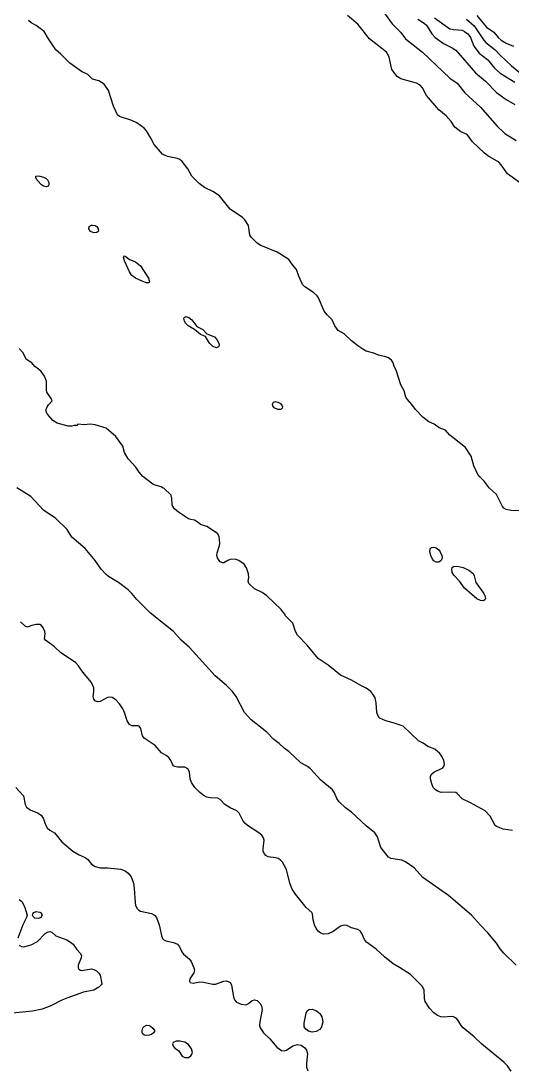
# Model space of a CAD drawing. Extents: x 474277 to 475042, y 254928 to 255625.
# Drawn here: x 474605.8 to 474636.5, y 255024.3 to 255089.8 of the extents above; entities that cross this region are included whole.
import ezdxf

# ---------------------------------------------------------------- set-up
doc = ezdxf.new("R2010")
doc.units = 0
doc.header["$MEASUREMENT"] = 0
doc.layers.add('BaseMapV2_DTM_export_MonNov09090547073261 — entities', color=1, linetype='CONTINUOUS')

msp = doc.modelspace()

# ---------------------------------------------------------------- linework, layer by layer
at = {"layer": 'BaseMapV2_DTM_export_MonNov09090547073261 — entities', "color": 15, "linetype": 'Continuous', "true_color": 0xb7484b}
for points in [[(474628.493, 255090.382, 90.75), (474629.034, 255089.624, 90.75), (474629.571, 255089.083, 90.75), (474629.878, 255088.691, 90.75), (474630.937, 255087.852, 90.75), (474632.638, 255086.242, 90.75), (474633.098, 255085.916, 90.75), (474633.588, 255085.322, 90.75), (474634.57, 255084.402, 90.75), (474635.573, 255083.251, 90.75), (474636.088, 255082.776, 90.75), (474636.778, 255082.329, 90.75)], [(474637.008, 255059.202, 90.5), (474636.472, 255059.232, 90.5), (474636.165, 255059.291, 90.5), (474636.012, 255059.374, 90.5), (474635.935, 255059.474, 90.5), (474635.552, 255060.231, 90.5), (474635.093, 255060.632, 90.5), (474634.785, 255061.057, 90.5), (474634.509, 255061.322, 90.5), (474634.401, 255061.467, 90.5), (474634.132, 255062.012, 90.5), (474633.968, 255062.625, 90.5), (474633.613, 255063.162, 90.5), (474632.638, 255063.923, 90.5), (474632.373, 255064.236, 90.5), (474631.966, 255064.389, 90.5), (474631.668, 255064.619, 90.5), (474631.324, 255064.772, 90.5), (474630.951, 255065.062, 90.5), (474630.491, 255065.529, 90.5), (474630.276, 255065.846, 90.5), (474629.999, 255066.153, 90.5), (474629.902, 255066.306, 90.5), (474629.785, 255066.689, 90.5), (474629.581, 255067.073, 90.5), (474629.281, 255067.993, 90.5), (474629.165, 255068.223, 90.5), (474629.094, 255068.453, 90.5), (474628.996, 255068.606, 90.5), (474628.804, 255068.759, 90.5), (474628.651, 255068.83, 90.5), (474628.191, 255068.925, 90.5), (474627.884, 255069.058, 90.5), (474627.424, 255069.187, 90.5), (474627.199, 255069.296, 90.5), (474626.887, 255069.504, 90.5), (474626.504, 255069.817, 90.5), (474626.044, 255070.265, 90.5), (474625.66, 255070.474, 90.5), (474625.459, 255070.753, 90.5), (474625.296, 255071.137, 90.5), (474624.97, 255071.437, 90.5), (474624.783, 255071.673, 90.5), (474624.433, 255072.514, 90.5), (474624.357, 255072.624, 90.5), (474624.127, 255072.838, 90.5), (474623.59, 255073.199, 90.5), (474623.437, 255073.35, 90.5), (474623.207, 255073.858, 90.5), (474623.055, 255074.28, 90.5), (474622.823, 255074.541, 90.5), (474622.583, 255074.894, 90.5), (474621.846, 255075.354, 90.5), (474620.83, 255075.779, 90.5), (474620.6, 255075.93, 90.5), (474620.244, 255076.274, 90.5), (474620.143, 255076.427, 90.5), (474620.063, 255077.024, 90.5), (474619.833, 255077.392, 90.5), (474619.68, 255077.531, 90.5), (474618.913, 255078.039, 90.5), (474618.25, 255078.881, 90.5), (474617.839, 255079.146, 90.5), (474617.303, 255079.406, 90.5), (474616.971, 255079.648, 90.5), (474616.529, 255080.108, 90.5), (474616.273, 255080.568, 90.5), (474615.917, 255081.028, 90.5), (474615.769, 255081.147, 90.5), (474615.616, 255081.218, 90.5), (474615.002, 255081.344, 90.5), (474614.696, 255081.483, 90.5), (474614.159, 255082.082, 90.5), (474613.966, 255082.485, 90.5), (474613.68, 255082.945, 90.5), (474613.545, 255083.108, 90.5), (474613.085, 255083.45, 90.5), (474612.779, 255083.587, 90.5), (474612.012, 255083.847, 90.5), (474611.878, 255083.941, 90.5), (474611.624, 255084.478, 90.5), (474611.322, 255085.453, 90.5), (474611.047, 255085.858, 90.5), (474610.708, 255086.075, 90.5), (474610.325, 255086.171, 90.5), (474610.018, 255086.454, 90.5), (474609.635, 255086.645, 90.5), (474608.893, 255087.162, 90.5), (474608.331, 255087.743, 90.5), (474608.015, 255088.005, 90.5), (474607.557, 255088.695, 90.5), (474607.292, 255089.155, 90.5), (474606.798, 255089.521, 90.5), (474606.491, 255089.694, 90.5), (474606.317, 255089.846, 90.5)], [(474637.206, 255079.571, 90.75), (474636.237, 255080.261, 90.75), (474635.858, 255080.816, 90.75), (474635.705, 255080.983, 90.75), (474635.015, 255081.39, 90.75), (474634.785, 255081.568, 90.75), (474634.065, 255082.255, 90.75), (474633.728, 255082.715, 90.75), (474633.328, 255082.888, 90.75), (474632.945, 255083.17, 90.75), (474632.715, 255083.524, 90.75), (474632.408, 255083.89, 90.75), (474631.961, 255084.248, 90.75), (474631.181, 255085.157, 90.75), (474630.938, 255085.628, 90.75), (474630.798, 255085.803, 90.75), (474630.568, 255085.925, 90.75), (474629.571, 255086.192, 90.75), (474629.341, 255086.346, 90.75), (474629.016, 255086.778, 90.75), (474628.846, 255087.545, 90.75), (474628.79, 255087.699, 90.75), (474628.684, 255087.852, 90.75), (474627.621, 255088.695, 90.75), (474626.883, 255089.615, 90.75), (474626.251, 255090.152, 90.75)], [(474630.644, 255089.92, 90.5), (474631.028, 255089.68, 90.5), (474631.181, 255089.54, 90.5), (474631.525, 255089.002, 90.5), (474631.718, 255088.78, 90.5), (474632.254, 255088.389, 90.5), (474632.791, 255088.132, 90.5), (474633.021, 255087.975, 90.5), (474634.248, 255086.566, 90.5), (474634.861, 255086.042, 90.5), (474635.552, 255085.339, 90.5), (474636.165, 255084.905, 90.5), (474636.702, 255084.594, 90.5)], [(474631.686, 255089.999, 90.25), (474632.638, 255089.323, 90.25), (474632.868, 255089.266, 90.25), (474633.405, 255089.227, 90.25), (474633.563, 255089.155, 90.25), (474633.772, 255089.002, 90.25), (474633.941, 255088.77, 90.25), (474634.149, 255088.235, 90.25), (474634.478, 255087.805, 90.25), (474635.015, 255087.382, 90.25), (474635.437, 255086.855, 90.25), (474635.782, 255086.54, 90.25), (474636.702, 255085.984, 90.25)], [(474633.687, 255089.922, 90), (474634.171, 255089.505, 90), (474634.708, 255088.693, 90), (474634.891, 255088.465, 90), (474635.465, 255088.005, 90), (474635.782, 255087.669, 90), (474636.502, 255087.009, 90), (474637.171, 255086.472, 90)], [(474634.338, 255090.152, 89.75), (474634.938, 255089.415, 89.75), (474635.398, 255089.099, 89.75), (474635.656, 255088.772, 89.75), (474635.858, 255088.599, 89.75), (474636.165, 255088.426, 89.75), (474636.628, 255088.235, 89.75)], [(474607.554, 255079.494, 90.5), (474607.411, 255079.441, 90.5), (474607.258, 255079.485, 90.5), (474607.127, 255079.571, 90.5), (474606.841, 255079.878, 90.5), (474606.775, 255080.031, 90.5), (474606.781, 255080.108, 90.5), (474606.875, 255080.137, 90.5), (474607.028, 255080.11, 90.5), (474607.258, 255080.047, 90.5), (474607.411, 255079.965, 90.5), (474607.499, 255079.878, 90.5), (474607.581, 255079.724, 90.5), (474607.591, 255079.571, 90.5), (474607.554, 255079.494, 90.5)], [(474610.586, 255076.581, 90.5), (474610.402, 255076.56, 90.5), (474610.188, 255076.657, 90.5), (474610.081, 255076.811, 90.5), (474610.115, 255076.964, 90.5), (474610.244, 255077.041, 90.5), (474610.325, 255077.05, 90.5), (474610.478, 255077.028, 90.5), (474610.586, 255076.964, 90.5), (474610.647, 255076.887, 90.5), (474610.682, 255076.734, 90.5), (474610.661, 255076.657, 90.5), (474610.586, 255076.581, 90.5)], [(474613.806, 255073.437, 90.5), (474613.699, 255073.44, 90.5), (474613.469, 255073.52, 90.5), (474613.009, 255073.734, 90.5), (474612.779, 255073.903, 90.5), (474612.628, 255074.127, 90.5), (474612.32, 255074.817, 90.5), (474612.261, 255075.047, 90.5), (474612.307, 255075.124, 90.5), (474612.395, 255075.089, 90.5), (474612.625, 255074.913, 90.5), (474613.009, 255074.76, 90.5), (474613.308, 255074.51, 90.5), (474613.817, 255073.744, 90.5), (474613.876, 255073.513, 90.5), (474613.852, 255073.459, 90.5), (474613.806, 255073.437, 90.5)], [(474618.191, 255069.45, 90.5), (474618.069, 255069.383, 90.5), (474617.839, 255069.468, 90.5), (474617.63, 255069.68, 90.5), (474617.379, 255070.094, 90.5), (474617.072, 255070.216, 90.5), (474616.689, 255070.522, 90.5), (474616.284, 255070.753, 90.5), (474616.152, 255070.895, 90.5), (474616.063, 255071.06, 90.5), (474616.027, 255071.213, 90.5), (474616.046, 255071.29, 90.5), (474616.152, 255071.347, 90.5), (474616.338, 255071.29, 90.5), (474616.512, 255071.137, 90.5), (474616.843, 255070.717, 90.5), (474617.199, 255070.523, 90.5), (474617.456, 255070.266, 90.5), (474617.938, 255070.063, 90.5), (474618.084, 255069.91, 90.5), (474618.21, 255069.68, 90.5), (474618.226, 255069.526, 90.5), (474618.191, 255069.45, 90.5)], [(474636.548, 255039.225, 90.25), (474635.967, 255039.316, 90.25), (474635.552, 255039.472, 90.25), (474635.475, 255039.551, 90.25), (474635.168, 255040.133, 90.25), (474634.854, 255040.466, 90.25), (474633.941, 255040.957, 90.25), (474633.405, 255041.199, 90.25), (474633.098, 255041.546, 90.25), (474633.021, 255041.597, 90.25), (474632.638, 255041.622, 90.25), (474632.101, 255041.611, 90.25), (474631.871, 255041.686, 90.25), (474631.718, 255041.785, 90.25), (474631.61, 255041.923, 90.25), (474631.516, 255042.153, 90.25), (474631.432, 255042.46, 90.25), (474631.438, 255042.613, 90.25), (474631.514, 255042.766, 90.25), (474631.641, 255042.879, 90.25), (474632.199, 255043.15, 90.25), (474632.272, 255043.226, 90.25), (474632.299, 255043.38, 90.25), (474632.27, 255043.61, 90.25), (474632.167, 255043.84, 90.25), (474632.024, 255044.045, 90.25), (474631.704, 255044.3, 90.25), (474631.258, 255044.481, 90.25), (474630.983, 255044.683, 90.25), (474630.688, 255044.837, 90.25), (474629.724, 255045.748, 90.25), (474629.111, 255045.96, 90.25), (474628.651, 255046.079, 90.25), (474628.267, 255046.245, 90.25), (474628.162, 255046.37, 90.25), (474628.077, 255046.6, 90.25), (474628.04, 255047.214, 90.25), (474627.974, 255047.52, 90.25), (474627.839, 255047.75, 90.25), (474627.707, 255047.904, 90.25), (474627.424, 255048.114, 90.25), (474627.04, 255048.3, 90.25), (474626.504, 255048.629, 90.25), (474625.814, 255048.925, 90.25), (474625.047, 255049.563, 90.25), (474624.423, 255049.974, 90.25), (474623.733, 255050.817, 90.25), (474623.131, 255051.431, 90.25), (474622.991, 255051.661, 90.25), (474622.823, 255052.19, 90.25), (474622.363, 255052.654, 90.25), (474622.359, 255052.734, 90.25), (474622.21, 255052.885, 90.25), (474622.108, 255053.041, 90.25), (474621.213, 255053.89, 90.25), (474620.906, 255054.095, 90.25), (474620.446, 255054.322, 90.25), (474620.075, 255054.651, 90.25), (474620.035, 255054.805, 90.25), (474620.084, 255055.035, 90.25), (474620.067, 255055.265, 90.25), (474619.942, 255055.648, 90.25), (474619.791, 255055.878, 90.25), (474619.459, 255056.108, 90.25), (474619.22, 255056.172, 90.25), (474618.913, 255056.166, 90.25), (474618.768, 255056.108, 90.25), (474618.529, 255055.95, 90.25), (474618.453, 255055.944, 90.25), (474618.299, 255056.019, 90.25), (474618.223, 255056.1, 90.25), (474618.124, 255056.261, 90.25), (474618.082, 255056.415, 90.25), (474618.095, 255056.568, 90.25), (474618.243, 255057.028, 90.25), (474618.264, 255057.181, 90.25), (474618.223, 255057.597, 90.25), (474618.122, 255057.795, 90.25), (474617.456, 255058.219, 90.25), (474617.073, 255058.347, 90.25), (474616.919, 255058.482, 90.25), (474616.689, 255058.616, 90.25), (474616.459, 255058.652, 90.25), (474616.306, 255058.71, 90.25), (474615.692, 255059.123, 90.25), (474615.449, 255059.328, 90.25), (474615.285, 255059.558, 90.25), (474615.278, 255060.018, 90.25), (474615.231, 255060.095, 90.25), (474615.228, 255060.172, 90.25), (474614.772, 255060.627, 90.25), (474614.696, 255060.63, 90.25), (474614.611, 255060.709, 90.25), (474614.236, 255060.802, 90.25), (474614.082, 255060.869, 90.25), (474613.469, 255061.355, 90.25), (474613.239, 255061.61, 90.25), (474613.026, 255061.935, 90.25), (474612.549, 255062.443, 90.25), (474612.322, 255062.856, 90.25), (474612.212, 255063.239, 90.25), (474611.779, 255063.852, 90.25), (474611.169, 255064.358, 90.25), (474610.478, 255064.57, 90.25), (474610.172, 255064.625, 90.25), (474609.788, 255064.568, 90.25), (474609.405, 255064.611, 90.25), (474609.328, 255064.538, 90.25), (474609.175, 255064.538, 90.25), (474609.022, 255064.488, 90.25), (474608.792, 255064.485, 90.25), (474608.101, 255064.679, 90.25), (474607.829, 255064.849, 90.25), (474607.504, 255065.232, 90.25), (474607.419, 255065.386, 90.25), (474607.426, 255065.539, 90.25), (474607.488, 255065.699, 90.25), (474607.565, 255065.821, 90.25), (474607.804, 255066.076, 90.25), (474607.739, 255066.229, 90.25), (474607.46, 255066.613, 90.25), (474607.432, 255066.766, 90.25), (474607.436, 255067.303, 90.25), (474607.313, 255067.609, 90.25), (474607.105, 255067.906, 90.25), (474606.951, 255068.057, 90.25), (474606.721, 255068.218, 90.25), (474606.522, 255068.453, 90.25), (474606.185, 255068.653, 90.25), (474605.955, 255069.092, 90.25), (474605.725, 255069.339, 90.25)], [(474622.077, 255065.539, 90.5), (474621.903, 255065.527, 90.5), (474621.673, 255065.639, 90.5), (474621.578, 255065.769, 90.5), (474621.563, 255065.846, 90.5), (474621.596, 255065.96, 90.5), (474621.673, 255066.018, 90.5), (474621.75, 255066.027, 90.5), (474621.903, 255065.99, 90.5), (474622.057, 255065.902, 90.5), (474622.17, 255065.769, 90.5), (474622.189, 255065.693, 90.5), (474622.17, 255065.616, 90.5), (474622.077, 255065.539, 90.5)], [(474636.777, 255030.805, 90), (474636.019, 255031.572, 90), (474635.782, 255031.845, 90), (474635.564, 255032.185, 90), (474635.015, 255032.844, 90), (474634.555, 255033.316, 90), (474634.004, 255033.949, 90), (474632.561, 255035.173, 90), (474630.951, 255036.29, 90), (474630.414, 255036.888, 90), (474629.878, 255037.278, 90), (474629.647, 255037.38, 90), (474628.957, 255037.473, 90), (474628.804, 255037.564, 90), (474628.321, 255038.166, 90), (474628.114, 255038.832, 90), (474627.951, 255039.086, 90), (474627.424, 255039.526, 90), (474626.504, 255040.379, 90), (474626.12, 255040.65, 90), (474625.737, 255041.019, 90), (474625.584, 255041.219, 90), (474625.43, 255041.586, 90), (474625.313, 255041.77, 90), (474624.587, 255042.371, 90), (474623.937, 255043.073, 90), (474623.743, 255043.224, 90), (474623.341, 255043.456, 90), (474622.594, 255044.147, 90), (474622.287, 255044.367, 90), (474621.98, 255044.665, 90), (474621.651, 255044.913, 90), (474621.198, 255045.373, 90), (474620.236, 255046.14, 90), (474619.822, 255046.6, 90), (474619.298, 255047.597, 90), (474619.066, 255047.918, 90), (474618.683, 255048.292, 90), (474617.973, 255048.9, 90), (474616.37, 255050.664, 90), (474615.846, 255051.111, 90), (474615.367, 255051.661, 90), (474613.948, 255052.811, 90), (474613.077, 255053.654, 90), (474612.779, 255054.039, 90), (474612.549, 255054.27, 90), (474611.945, 255054.728, 90), (474611.322, 255055.098, 90), (474611.169, 255055.221, 90), (474610.862, 255055.56, 90), (474610.478, 255056.108, 90), (474609.865, 255056.846, 90), (474609.03, 255057.565, 90), (474608.731, 255058.025, 90), (474608.025, 255058.728, 90), (474607.258, 255059.244, 90), (474606.472, 255060.095, 90), (474605.583, 255060.632, 90)], [(474632.022, 255056.031, 90.5), (474631.948, 255055.997, 90.5), (474631.794, 255055.991, 90.5), (474631.641, 255056.076, 90.5), (474631.549, 255056.185, 90.5), (474631.446, 255056.415, 90.5), (474631.396, 255056.645, 90.5), (474631.411, 255056.834, 90.5), (474631.488, 255056.913, 90.5), (474631.641, 255056.928, 90.5), (474631.794, 255056.882, 90.5), (474631.948, 255056.768, 90.5), (474632.046, 255056.645, 90.5), (474632.139, 255056.415, 90.5), (474632.154, 255056.261, 90.5), (474632.102, 255056.108, 90.5), (474632.022, 255056.031, 90.5)], [(474634.755, 255053.578, 90.5), (474634.555, 255053.592, 90.5), (474634.325, 255053.713, 90.5), (474633.558, 255054.379, 90.5), (474633.254, 255054.805, 90.5), (474632.891, 255055.188, 90.5), (474632.789, 255055.341, 90.5), (474632.757, 255055.571, 90.5), (474632.791, 255055.659, 90.5), (474632.863, 255055.725, 90.5), (474633.098, 255055.753, 90.5), (474633.481, 255055.654, 90.5), (474633.829, 255055.495, 90.5), (474634.095, 255055.286, 90.5), (474634.171, 255055.149, 90.5), (474634.215, 255054.881, 90.5), (474634.276, 255054.728, 90.5), (474634.76, 255054.038, 90.5), (474634.838, 255053.884, 90.5), (474634.863, 255053.731, 90.5), (474634.845, 255053.654, 90.5), (474634.755, 255053.578, 90.5)], [(474636.472, 255024.201, 89.75), (474636.254, 255024.517, 89.75), (474636.012, 255024.76, 89.75), (474634.631, 255025.886, 89.75), (474634.171, 255026.333, 89.75), (474633.481, 255026.899, 89.75), (474633.346, 255027.048, 89.75), (474633.17, 255027.354, 89.75), (474633.027, 255027.508, 89.75), (474632.868, 255027.589, 89.75), (474632.715, 255027.614, 89.75), (474632.254, 255027.569, 89.75), (474632.072, 255027.584, 89.75), (474631.871, 255027.667, 89.75), (474631.641, 255027.846, 89.75), (474631.367, 255028.121, 89.75), (474631.104, 255028.553, 89.75), (474631.065, 255028.735, 89.75), (474631.045, 255029.271, 89.75), (474630.913, 255029.501, 89.75), (474630.184, 255030.228, 89.75), (474629.494, 255030.678, 89.75), (474629.111, 255030.891, 89.75), (474628.554, 255031.342, 89.75), (474628.037, 255031.81, 89.75), (474627.428, 255032.262, 89.75), (474627.301, 255032.415, 89.75), (474627.151, 255032.798, 89.75), (474627.034, 255032.952, 89.75), (474626.887, 255033.037, 89.75), (474626.504, 255033.141, 89.75), (474626.197, 255033.296, 89.75), (474626.044, 255033.323, 89.75), (474625.814, 255033.259, 89.75), (474625.354, 255032.915, 89.75), (474625.047, 255032.777, 89.75), (474624.74, 255032.756, 89.75), (474624.587, 255032.807, 89.75), (474624.433, 255032.922, 89.75), (474624.296, 255033.105, 89.75), (474624.195, 255033.335, 89.75), (474624.102, 255033.642, 89.75), (474624.052, 255034.025, 89.75), (474624.012, 255034.102, 89.75), (474623.66, 255034.409, 89.75), (474623.002, 255035.252, 89.75), (474622.8, 255035.559, 89.75), (474622.642, 255035.942, 89.75), (474622.431, 255036.786, 89.75), (474622.18, 255037.246, 89.75), (474622.039, 255037.399, 89.75), (474621.921, 255037.476, 89.75), (474621.75, 255037.528, 89.75), (474621.29, 255037.583, 89.75), (474621.136, 255037.667, 89.75), (474621.04, 255037.782, 89.75), (474620.987, 255037.936, 89.75), (474620.974, 255038.089, 89.75), (474621.033, 255038.626, 89.75), (474620.991, 255038.779, 89.75), (474620.891, 255038.933, 89.75), (474620.715, 255039.086, 89.75), (474620.003, 255039.546, 89.75), (474619.833, 255039.691, 89.75), (474619.704, 255039.853, 89.75), (474619.47, 255040.313, 89.75), (474619.329, 255040.466, 89.75), (474618.913, 255040.65, 89.75), (474618.582, 255040.849, 89.75), (474618.288, 255041.156, 89.75), (474618.146, 255041.257, 89.75), (474617.686, 255041.271, 89.75), (474617.456, 255041.321, 89.75), (474617.226, 255041.445, 89.75), (474616.996, 255041.624, 89.75), (474616.704, 255041.923, 89.75), (474616.509, 255042.23, 89.75), (474616.423, 255042.46, 89.75), (474616.382, 255042.901, 89.75), (474616.279, 255043.073, 89.75), (474616.076, 255043.177, 89.75), (474615.616, 255043.186, 89.75), (474615.462, 255043.224, 89.75), (474615.386, 255043.277, 89.75), (474615.309, 255043.38, 89.75), (474615.211, 255043.61, 89.75), (474615.079, 255043.789, 89.75), (474614.926, 255043.912, 89.75), (474614.619, 255044.072, 89.75), (474614.238, 255044.53, 89.75), (474613.545, 255044.998, 89.75), (474613.443, 255045.143, 89.75), (474613.339, 255045.603, 89.75), (474613.239, 255045.749, 89.75), (474613.162, 255045.774, 89.75), (474612.779, 255045.772, 89.75), (474612.625, 255045.852, 89.75), (474612.472, 255046.088, 89.75), (474612.317, 255046.6, 89.75), (474612.212, 255046.83, 89.75), (474612.011, 255047.137, 89.75), (474611.782, 255047.394, 89.75), (474611.552, 255047.536, 89.75), (474611.399, 255047.564, 89.75), (474611.245, 255047.537, 89.75), (474610.785, 255047.284, 89.75), (474610.632, 255047.259, 89.75), (474610.478, 255047.32, 89.75), (474610.39, 255047.444, 89.75), (474610.357, 255047.597, 89.75), (474610.407, 255047.904, 89.75), (474610.395, 255048.134, 89.75), (474610.248, 255048.483, 89.75), (474609.712, 255049.112, 89.75), (474609.448, 255049.514, 89.75), (474609.252, 255049.726, 89.75), (474608.331, 255050.331, 89.75), (474607.948, 255050.694, 89.75), (474607.387, 255051.124, 89.75), (474607.325, 255051.201, 89.75), (474607.351, 255051.507, 89.75), (474607.328, 255051.661, 89.75), (474607.237, 255051.891, 89.75), (474607.132, 255052.044, 89.75), (474607.028, 255052.096, 89.75), (474606.798, 255052.096, 89.75), (474606.521, 255052.044, 89.75), (474606.261, 255051.942, 89.75), (474606.108, 255052.003, 89.75), (474605.818, 255052.274, 89.75)], [(474605.525, 255041.923, 89.75), (474605.998, 255041.386, 89.75), (474606.105, 255040.849, 89.75), (474606.187, 255040.696, 89.75), (474606.415, 255040.512, 89.75), (474606.875, 255040.334, 89.75), (474607.105, 255040.184, 89.75), (474607.223, 255040.006, 89.75), (474607.397, 255039.546, 89.75), (474607.488, 255039.394, 89.75), (474607.641, 255039.248, 89.75), (474607.948, 255039.078, 89.75), (474608.408, 255038.521, 89.75), (474609.095, 255037.936, 89.75), (474609.482, 255037.702, 89.75), (474609.865, 255037.548, 89.75), (474610.018, 255037.412, 89.75), (474610.248, 255037.123, 89.75), (474610.478, 255036.977, 89.75), (474610.785, 255036.899, 89.75), (474611.245, 255036.888, 89.75), (474612.089, 255036.808, 89.75), (474612.358, 255036.709, 89.75), (474612.549, 255036.564, 89.75), (474612.73, 255036.326, 89.75), (474612.876, 255035.942, 89.75), (474612.924, 255035.635, 89.75), (474612.973, 255034.715, 89.75), (474613.002, 255034.562, 89.75), (474613.085, 255034.384, 89.75), (474613.207, 255034.255, 89.75), (474613.315, 255034.199, 89.75), (474614.006, 255034.043, 89.75), (474614.189, 255033.949, 89.75), (474614.304, 255033.795, 89.75), (474614.481, 255033.335, 89.75), (474614.619, 255032.659, 89.75), (474614.696, 255032.478, 89.75), (474614.772, 255032.398, 89.75), (474614.887, 255032.338, 89.75), (474615.386, 255032.234, 89.75), (474615.616, 255032.129, 89.75), (474615.754, 255031.955, 89.75), (474615.892, 255031.648, 89.75), (474615.996, 255031.495, 89.75), (474616.369, 255031.188, 89.75), (474616.481, 255031.035, 89.75), (474616.649, 255030.651, 89.75), (474616.685, 255030.498, 89.75), (474616.649, 255030.345, 89.75), (474616.397, 255029.961, 89.75), (474616.379, 255029.808, 89.75), (474616.421, 255029.731, 89.75), (474616.613, 255029.694, 89.75), (474616.919, 255029.761, 89.75), (474617.149, 255029.772, 89.75), (474617.839, 255029.626, 89.75), (474617.993, 255029.62, 89.75), (474618.529, 255029.81, 89.75), (474618.683, 255029.826, 89.75), (474618.836, 255029.784, 89.75), (474618.913, 255029.73, 89.75), (474619.01, 255029.578, 89.75), (474619.122, 255028.811, 89.75), (474619.182, 255028.658, 89.75), (474619.313, 255028.505, 89.75), (474619.603, 255028.37, 89.75), (474619.91, 255028.337, 89.75), (474620.063, 255028.414, 89.75), (474620.293, 255028.597, 89.75), (474620.446, 255028.652, 89.75), (474620.6, 255028.61, 89.75), (474620.782, 255028.428, 89.75), (474620.867, 255028.275, 89.75), (474620.906, 255028.045, 89.75), (474620.77, 255027.278, 89.75), (474620.756, 255027.048, 89.75), (474620.787, 255026.894, 89.75), (474620.998, 255026.588, 89.75), (474621.392, 255026.204, 89.75), (474621.827, 255025.698, 89.75), (474622.133, 255025.489, 89.75), (474622.287, 255025.454, 89.75), (474622.44, 255025.514, 89.75), (474622.823, 255025.772, 89.75), (474623.13, 255025.858, 89.75), (474623.36, 255025.825, 89.75), (474623.59, 255025.66, 89.75), (474623.685, 255025.514, 89.75), (474623.757, 255025.284, 89.75), (474623.682, 255024.671, 89.75), (474623.696, 255024.441, 89.75), (474623.759, 255024.211, 89.75)], [(474605.725, 255034.924, 90), (474605.893, 255034.792, 90), (474606.077, 255034.485, 90), (474606.231, 255033.949, 90), (474606.195, 255033.795, 90), (474605.972, 255033.335, 90), (474605.655, 255032.492, 90)], [(474607.089, 255033.795, 90), (474606.951, 255033.734, 90), (474606.721, 255033.761, 90), (474606.581, 255033.872, 90), (474606.561, 255033.949, 90), (474606.58, 255034.025, 90), (474606.645, 255034.108, 90), (474606.798, 255034.177, 90), (474607.028, 255034.131, 90), (474607.105, 255034.075, 90), (474607.162, 255033.949, 90), (474607.089, 255033.795, 90)], [(474605.725, 255032.064, 90), (474605.878, 255031.978, 90), (474606.031, 255031.964, 90), (474606.491, 255032.079, 90), (474606.875, 255032.296, 90), (474607.368, 255032.798, 90), (474607.476, 255032.875, 90), (474607.641, 255032.911, 90), (474607.773, 255032.875, 90), (474608.034, 255032.645, 90), (474608.715, 255032.4, 90), (474608.941, 255032.262, 90), (474609.098, 255032.118, 90), (474609.328, 255031.797, 90), (474609.547, 255031.572, 90), (474609.619, 255031.418, 90), (474609.604, 255031.265, 90), (474609.43, 255030.805, 90), (474609.425, 255030.651, 90), (474609.452, 255030.575, 90), (474609.558, 255030.499, 90), (474609.635, 255030.491, 90), (474610.248, 255030.584, 90), (474610.402, 255030.543, 90), (474610.555, 255030.458, 90), (474610.708, 255030.322, 90), (474610.788, 255030.191, 90), (474610.895, 255029.655, 90), (474610.86, 255029.578, 90), (474610.708, 255029.437, 90), (474610.402, 255029.261, 90), (474609.743, 255029.118, 90), (474608.715, 255028.761, 90), (474608.408, 255028.63, 90), (474607.718, 255028.264, 90), (474607.181, 255028.069, 90), (474606.568, 255027.946, 90), (474605.111, 255027.797, 90)], [(474624.286, 255026.664, 89.75), (474624.05, 255026.629, 89.75), (474623.82, 255026.687, 89.75), (474623.635, 255026.818, 89.75), (474623.546, 255026.971, 89.75), (474623.547, 255027.201, 89.75), (474623.657, 255027.814, 89.75), (474623.729, 255027.968, 89.75), (474623.824, 255028.045, 89.75), (474624.05, 255028.062, 89.75), (474624.305, 255027.968, 89.75), (474624.51, 255027.799, 89.75), (474624.65, 255027.584, 89.75), (474624.698, 255027.278, 89.75), (474624.63, 255026.971, 89.75), (474624.51, 255026.793, 89.75), (474624.286, 255026.664, 89.75)], [(474613.859, 255026.434, 90), (474613.699, 255026.411, 90), (474613.555, 255026.434, 90), (474613.469, 255026.504, 90), (474613.427, 255026.588, 90), (474613.413, 255026.741, 90), (474613.466, 255026.894, 90), (474613.545, 255026.98, 90), (474613.699, 255027.058, 90), (474613.852, 255027.047, 90), (474613.929, 255027.006, 90), (474614.082, 255026.886, 90), (474614.179, 255026.741, 90), (474614.179, 255026.664, 90), (474614.137, 255026.588, 90), (474614.006, 255026.49, 90), (474613.859, 255026.434, 90)], [(474616.306, 255025.05, 89.75), (474616.459, 255025.142, 89.75), (474616.51, 255025.207, 89.75), (474616.556, 255025.361, 89.75), (474616.506, 255025.591, 89.75), (474616.306, 255025.865, 89.75), (474616.076, 255026, 89.75), (474615.769, 255026.076, 89.75), (474615.539, 255026.069, 89.75), (474615.347, 255025.974, 89.75), (474615.316, 255025.898, 89.75), (474615.352, 255025.744, 89.75), (474615.462, 255025.622, 89.75), (474615.692, 255025.478, 89.75), (474615.922, 255025.131, 89.75), (474616.076, 255025.047, 89.75), (474616.306, 255025.05, 89.75)]]:
    msp.add_polyline3d(points, dxfattribs=at)

doc.saveas('drawing.dxf')
